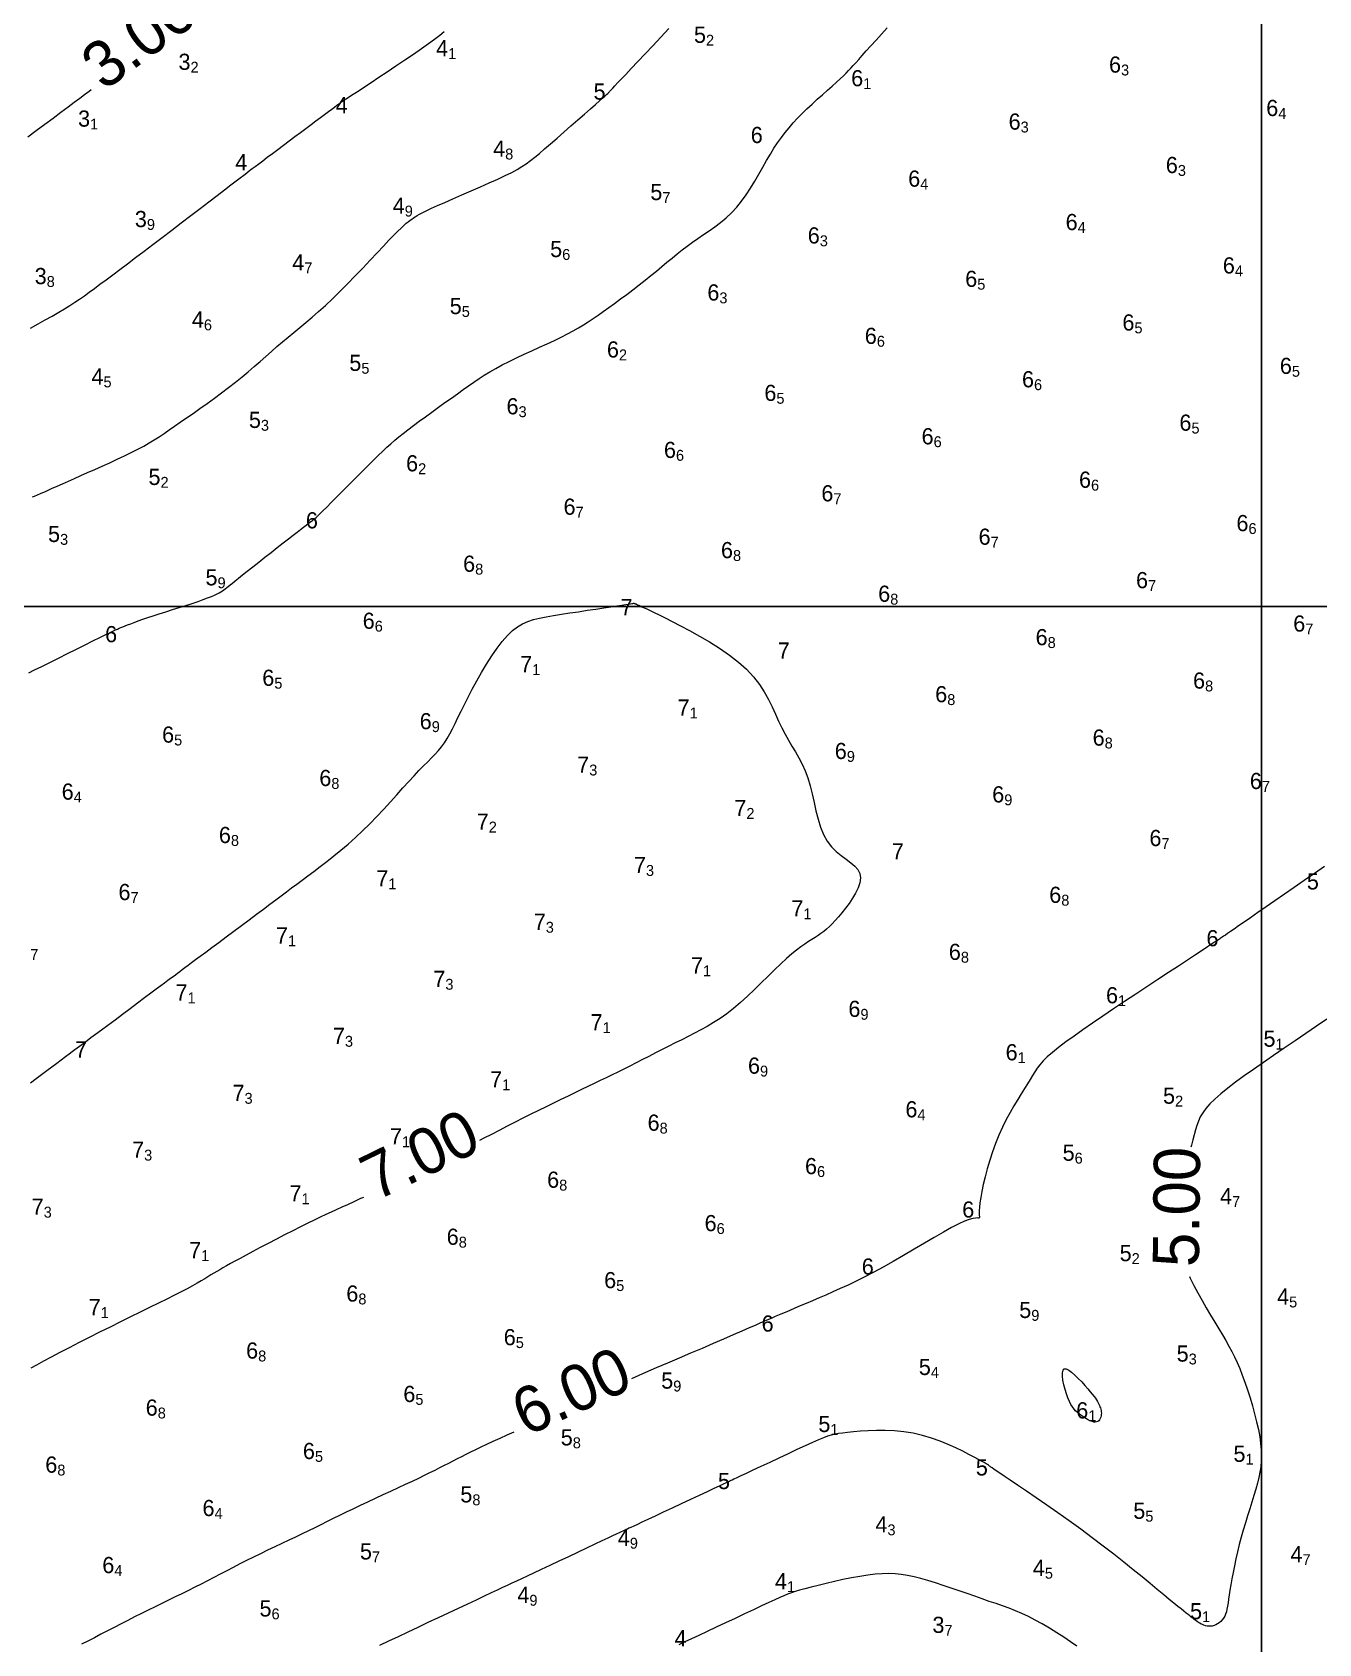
# Model space of a CAD drawing. Header units: millimetres. Extents: x 784883 to 785608, y 628235 to 628806.
# Drawn here: x 785346.8 to 785402.5, y 628455.1 to 628524.9 of the extents above; entities that cross this region are included whole.
import ezdxf
from ezdxf.enums import TextEntityAlignment as Align

# ---------------------------------------------------------------- set-up
doc = ezdxf.new("R2010")
doc.units = ezdxf.units.MM
for name, color, linetype in [('3_00', 92, 'Continuous'), ('4_00', 5, 'Continuous'), ('5_00', 252, 'Continuous'), ('6_00', 255, 'Continuous'), ('7_00', 255, 'Continuous'), ('Projection_Grid', 7, 'Continuous')]:
    doc.layers.add(name, color=color, linetype=linetype)
doc.layers.add('Soundings', color=7, linetype='Continuous', true_color=0x000000)

msp = doc.modelspace()

# ---------------------------------------------------------------- linework, layer by layer
at = {"layer": '3_00', "color": 92, "linetype": 'Continuous', "lineweight": 0, "true_color": 0x00c000, "flags": 128}
msp.add_lwpolyline([(785346.567, 628520.335), (785346.929, 628520.607), (785347.297, 628520.882), (785347.657, 628521.151), (785347.998, 628521.406), (785348.306, 628521.637), (785348.575, 628521.838), (785348.81, 628522.013), (785349.02, 628522.171), (785349.216, 628522.318), (785349.304, 628522.385)], dxfattribs=at)
at = {"layer": '4_00', "color": 5, "linetype": 'Continuous', "lineweight": 0, "true_color": 0x1b0fee, "flags": 128}
for points in [[(785346.681, 628512.059), (785347.004, 628512.235), (785347.32, 628512.409), (785347.62, 628512.578), (785347.899, 628512.739), (785348.152, 628512.89), (785348.383, 628513.034), (785348.599, 628513.174), (785348.807, 628513.314), (785349.013, 628513.457), (785349.225, 628513.609), (785349.448, 628513.772), (785349.689, 628513.951), (785349.954, 628514.148), (785350.242, 628514.363), (785350.553, 628514.595), (785350.883, 628514.844), (785351.234, 628515.107), (785351.601, 628515.385), (785351.985, 628515.676), (785352.384, 628515.979), (785352.795, 628516.292), (785353.212, 628516.609), (785353.625, 628516.925), (785354.027, 628517.233), (785354.409, 628517.526), (785354.764, 628517.798), (785355.083, 628518.043), (785355.358, 628518.254), (785355.584, 628518.427), (785355.768, 628518.568), (785355.92, 628518.685), (785356.05, 628518.784), (785356.169, 628518.875), (785356.288, 628518.965), (785356.416, 628519.061), (785356.563, 628519.172), (785356.738, 628519.303), (785356.938, 628519.453), (785357.157, 628519.617), (785357.392, 628519.793), (785357.636, 628519.976), (785357.885, 628520.162), (785358.134, 628520.349), (785358.378, 628520.531), (785358.613, 628520.707), (785358.836, 628520.873), (785359.045, 628521.03), (785359.241, 628521.176), (785359.42, 628521.31), (785359.582, 628521.431), (785359.726, 628521.537), (785359.849, 628521.628), (785359.951, 628521.704), (785360.034, 628521.764), (785360.102, 628521.813), (785360.156, 628521.851), (785360.199, 628521.882), (785360.235, 628521.906), (785360.265, 628521.927), (785360.293, 628521.945), (785360.323, 628521.965), (785360.36, 628521.989), (785360.412, 628522.023), (785360.486, 628522.072), (785360.589, 628522.14), (785360.728, 628522.232), (785360.911, 628522.353), (785361.145, 628522.507), (785361.434, 628522.697), (785361.766, 628522.917), (785362.129, 628523.158), (785362.509, 628523.412), (785362.891, 628523.669), (785363.263, 628523.923), (785363.611, 628524.163), (785363.921, 628524.382), (785364.182, 628524.573), (785364.404, 628524.743), (785364.595, 628524.9)], [(785392.005, 628454.966), (785391.731, 628455.153), (785391.437, 628455.349), (785391.131, 628455.547), (785390.818, 628455.742), (785390.506, 628455.927), (785390.201, 628456.097), (785389.907, 628456.247), (785389.623, 628456.38), (785389.344, 628456.498), (785389.068, 628456.607), (785388.79, 628456.709), (785388.506, 628456.808), (785388.213, 628456.908), (785387.907, 628457.013), (785387.585, 628457.125), (785387.251, 628457.243), (785386.91, 628457.364), (785386.565, 628457.484), (785386.221, 628457.601), (785385.884, 628457.711), (785385.557, 628457.811), (785385.245, 628457.9), (785384.951, 628457.973), (785384.67, 628458.03), (785384.398, 628458.072), (785384.128, 628458.098), (785383.854, 628458.108), (785383.57, 628458.102), (785383.271, 628458.081), (785382.951, 628458.043), (785382.606, 628457.989), (785382.243, 628457.923), (785381.872, 628457.847), (785381.502, 628457.766), (785381.142, 628457.682), (785380.803, 628457.598), (785380.494, 628457.519), (785380.223, 628457.447), (785379.997, 628457.385), (785379.807, 628457.329), (785379.638, 628457.275), (785379.478, 628457.217), (785379.314, 628457.151), (785379.132, 628457.072), (785378.918, 628456.975), (785378.66, 628456.855), (785378.349, 628456.71), (785377.993, 628456.544), (785377.605, 628456.362), (785377.197, 628456.171), (785376.783, 628455.977), (785376.374, 628455.785), (785375.984, 628455.602), (785375.625, 628455.434), (785375.307, 628455.285), (785375.024, 628455.152), (785374.766, 628455.031)]]:
    msp.add_lwpolyline(points, dxfattribs=at)
at = {"layer": '5_00', "color": 252, "linetype": 'Continuous', "lineweight": 0, "true_color": 0x8e919d, "flags": 128}
for points in [[(785346.764, 628504.741), (785346.854, 628504.779), (785347.108, 628504.888), (785347.352, 628504.995), (785347.59, 628505.101), (785347.828, 628505.207), (785348.069, 628505.316), (785348.318, 628505.428), (785348.579, 628505.545), (785348.856, 628505.668), (785349.153, 628505.8), (785349.464, 628505.937), (785349.785, 628506.08), (785350.11, 628506.226), (785350.432, 628506.373), (785350.745, 628506.52), (785351.045, 628506.665), (785351.325, 628506.807), (785351.581, 628506.944), (785351.817, 628507.079), (785352.04, 628507.214), (785352.255, 628507.351), (785352.469, 628507.493), (785352.688, 628507.643), (785352.918, 628507.802), (785353.165, 628507.975), (785353.433, 628508.162), (785353.72, 628508.361), (785354.021, 628508.572), (785354.33, 628508.791), (785354.643, 628509.016), (785354.956, 628509.246), (785355.263, 628509.477), (785355.56, 628509.708), (785355.843, 628509.938), (785356.114, 628510.164), (785356.374, 628510.388), (785356.625, 628510.609), (785356.871, 628510.827), (785357.113, 628511.042), (785357.354, 628511.253), (785357.595, 628511.461), (785357.84, 628511.665), (785358.089, 628511.87), (785358.344, 628512.079), (785358.607, 628512.296), (785358.878, 628512.525), (785359.161, 628512.77), (785359.455, 628513.035), (785359.763, 628513.324), (785360.085, 628513.638), (785360.415, 628513.971), (785360.747, 628514.314), (785361.075, 628514.658), (785361.391, 628514.993), (785361.689, 628515.311), (785361.963, 628515.603), (785362.206, 628515.859), (785362.413, 628516.074), (785362.588, 628516.249), (785362.734, 628516.39), (785362.855, 628516.504), (785362.958, 628516.593), (785363.045, 628516.665), (785363.122, 628516.725), (785363.193, 628516.777), (785363.263, 628516.826), (785363.338, 628516.876), (785363.427, 628516.93), (785363.535, 628516.991), (785363.671, 628517.062), (785363.841, 628517.145), (785364.052, 628517.244), (785364.313, 628517.362), (785364.625, 628517.5), (785364.98, 628517.654), (785365.364, 628517.821), (785365.763, 628517.994), (785366.165, 628518.17), (785366.554, 628518.343), (785366.919, 628518.509), (785367.245, 628518.662), (785367.524, 628518.801), (785367.761, 628518.929), (785367.968, 628519.052), (785368.157, 628519.176), (785368.338, 628519.309), (785368.523, 628519.455), (785368.722, 628519.622), (785368.947, 628519.815), (785369.204, 628520.039), (785369.488, 628520.285), (785369.788, 628520.547), (785370.092, 628520.813), (785370.392, 628521.074), (785370.675, 628521.323), (785370.932, 628521.548), (785371.153, 628521.742), (785371.328, 628521.897), (785371.463, 628522.016), (785371.563, 628522.105), (785371.634, 628522.17), (785371.682, 628522.215), (785371.715, 628522.246), (785371.737, 628522.269), (785371.755, 628522.288), (785371.776, 628522.311), (785371.804, 628522.342), (785371.847, 628522.388), (785371.908, 628522.454), (785371.995, 628522.547), (785372.113, 628522.672), (785372.267, 628522.836), (785372.464, 628523.045), (785372.706, 628523.301), (785372.987, 628523.6), (785373.299, 628523.93), (785373.633, 628524.285), (785373.979, 628524.654), (785374.33, 628525.028)], [(785402.83, 628482.122), (785402.387, 628481.817), (785401.927, 628481.501), (785401.458, 628481.181), (785400.989, 628480.861), (785400.53, 628480.548), (785400.084, 628480.243), (785399.657, 628479.948), (785399.254, 628479.664), (785398.88, 628479.393), (785398.539, 628479.135), (785398.237, 628478.892), (785397.978, 628478.665), (785397.765, 628478.455), (785397.594, 628478.258), (785397.459, 628478.07), (785397.352, 628477.887), (785397.268, 628477.704), (785397.2, 628477.518), (785397.141, 628477.324), (785397.085, 628477.118), (785397.027, 628476.896), (785396.967, 628476.661), (785396.947, 628476.583)], [(785396.886, 628470.983), (785396.921, 628470.904), (785397.075, 628470.591), (785397.246, 628470.269), (785397.427, 628469.944), (785397.613, 628469.621), (785397.8, 628469.306), (785397.982, 628469.003), (785398.154, 628468.717), (785398.312, 628468.453), (785398.457, 628468.205), (785398.591, 628467.967), (785398.716, 628467.733), (785398.834, 628467.496), (785398.948, 628467.251), (785399.059, 628466.99), (785399.171, 628466.708), (785399.284, 628466.401), (785399.396, 628466.072), (785399.506, 628465.728), (785399.61, 628465.377), (785399.707, 628465.025), (785399.793, 628464.679), (785399.867, 628464.346), (785399.926, 628464.031), (785399.968, 628463.741), (785399.992, 628463.472), (785400.001, 628463.218), (785399.995, 628462.976), (785399.974, 628462.74), (785399.939, 628462.505), (785399.891, 628462.267), (785399.831, 628462.02), (785399.76, 628461.76), (785399.679, 628461.488), (785399.591, 628461.205), (785399.498, 628460.913), (785399.403, 628460.613), (785399.307, 628460.307), (785399.214, 628459.997), (785399.124, 628459.683), (785399.04, 628459.368), (785398.963, 628459.054), (785398.892, 628458.745), (785398.828, 628458.445), (785398.77, 628458.157), (785398.719, 628457.884), (785398.675, 628457.629), (785398.637, 628457.397), (785398.606, 628457.19), (785398.579, 628457.005), (785398.556, 628456.842), (785398.533, 628456.698), (785398.508, 628456.57), (785398.481, 628456.457), (785398.448, 628456.355), (785398.409, 628456.263), (785398.36, 628456.18), (785398.304, 628456.104), (785398.241, 628456.036), (785398.172, 628455.978), (785398.1, 628455.928), (785398.025, 628455.888), (785397.948, 628455.858), (785397.871, 628455.838), (785397.796, 628455.828), (785397.721, 628455.828), (785397.649, 628455.836), (785397.579, 628455.851), (785397.511, 628455.872), (785397.447, 628455.898), (785397.386, 628455.926), (785397.329, 628455.957), (785397.276, 628455.989), (785397.226, 628456.022), (785397.177, 628456.057), (785397.127, 628456.094), (785397.076, 628456.135), (785397.023, 628456.178), (785396.964, 628456.226), (785396.899, 628456.278), (785396.827, 628456.336), (785396.742, 628456.402), (785396.642, 628456.481), (785396.523, 628456.576), (785396.38, 628456.691), (785396.209, 628456.829), (785396.006, 628456.994), (785395.767, 628457.19), (785395.49, 628457.42), (785395.176, 628457.68), (785394.828, 628457.967), (785394.448, 628458.276), (785394.04, 628458.605), (785393.606, 628458.948), (785393.149, 628459.302), (785392.671, 628459.664), (785392.178, 628460.028), (785391.677, 628460.389), (785391.181, 628460.741), (785390.698, 628461.079), (785390.24, 628461.395), (785389.817, 628461.684), (785389.44, 628461.94), (785389.119, 628462.157), (785388.862, 628462.33), (785388.663, 628462.465), (785388.514, 628462.565), (785388.406, 628462.637), (785388.332, 628462.688), (785388.283, 628462.721), (785388.25, 628462.744), (785388.226, 628462.762), (785388.201, 628462.781), (785388.171, 628462.802), (785388.129, 628462.83), (785388.07, 628462.867), (785387.989, 628462.915), (785387.88, 628462.977), (785387.738, 628463.057), (785387.556, 628463.156), (785387.331, 628463.275), (785387.067, 628463.411), (785386.767, 628463.556), (785386.438, 628463.704), (785386.083, 628463.847), (785385.708, 628463.98), (785385.318, 628464.097), (785384.917, 628464.19), (785384.511, 628464.254), (785384.107, 628464.293), (785383.709, 628464.31), (785383.326, 628464.31), (785382.965, 628464.297), (785382.63, 628464.275), (785382.33, 628464.248), (785382.071, 628464.221), (785381.856, 628464.197), (785381.676, 628464.173), (785381.516, 628464.144), (785381.363, 628464.107), (785381.204, 628464.056), (785381.025, 628463.989), (785380.813, 628463.9), (785380.554, 628463.785), (785380.241, 628463.643), (785379.882, 628463.479), (785379.495, 628463.299), (785379.096, 628463.113), (785378.699, 628462.928), (785378.32, 628462.75), (785377.976, 628462.589), (785377.683, 628462.451), (785377.451, 628462.341), (785377.276, 628462.259), (785377.152, 628462.201), (785377.068, 628462.161), (785377.017, 628462.137), (785376.991, 628462.125), (785376.981, 628462.121), (785376.98, 628462.12), (785376.978, 628462.119), (785376.969, 628462.115), (785376.943, 628462.103), (785376.892, 628462.079), (785376.809, 628462.04), (785376.684, 628461.981), (785376.51, 628461.9), (785376.279, 628461.792), (785375.986, 628461.654), (785375.643, 628461.494), (785375.266, 628461.317), (785374.871, 628461.132), (785374.473, 628460.946), (785374.088, 628460.766), (785373.733, 628460.599), (785373.422, 628460.454), (785373.167, 628460.335), (785372.966, 628460.241), (785372.81, 628460.168), (785372.691, 628460.112), (785372.603, 628460.071), (785372.536, 628460.039), (785372.484, 628460.015), (785372.439, 628459.994), (785372.393, 628459.972), (785372.338, 628459.947), (785372.269, 628459.914), (785372.177, 628459.871), (785372.054, 628459.814), (785371.895, 628459.739), (785371.691, 628459.643), (785371.435, 628459.523), (785371.124, 628459.377), (785370.768, 628459.21), (785370.381, 628459.028), (785369.977, 628458.839), (785369.57, 628458.648), (785369.174, 628458.462), (785368.803, 628458.288), (785368.471, 628458.132), (785368.188, 628457.999), (785367.945, 628457.885), (785367.73, 628457.784), (785367.531, 628457.691), (785367.334, 628457.598), (785367.128, 628457.502), (785366.9, 628457.395), (785366.638, 628457.272), (785366.332, 628457.128), (785365.985, 628456.965), (785365.606, 628456.787), (785365.2, 628456.597), (785364.775, 628456.398), (785364.338, 628456.192), (785363.896, 628455.985), (785363.454, 628455.778), (785363.021, 628455.574), (785362.599, 628455.376), (785362.191, 628455.185), (785361.8, 628455.001)]]:
    msp.add_lwpolyline(points, dxfattribs=at)
at = {"layer": '6_00', "color": 18, "linetype": 'Continuous', "lineweight": 0, "true_color": 0x000000, "flags": 128}
for points in [[(785346.604, 628497.13), (785346.858, 628497.253), (785347.166, 628497.404), (785347.516, 628497.576), (785347.894, 628497.763), (785348.284, 628497.957), (785348.672, 628498.15), (785349.044, 628498.334), (785349.384, 628498.503), (785349.678, 628498.649), (785349.915, 628498.766), (785350.1, 628498.857), (785350.243, 628498.927), (785350.355, 628498.98), (785350.444, 628499.021), (785350.521, 628499.055), (785350.596, 628499.086), (785350.677, 628499.118), (785350.773, 628499.157), (785350.887, 628499.201), (785351.02, 628499.252), (785351.172, 628499.31), (785351.344, 628499.373), (785351.539, 628499.442), (785351.756, 628499.516), (785351.996, 628499.596), (785352.259, 628499.682), (785352.539, 628499.771), (785352.829, 628499.863), (785353.121, 628499.955), (785353.408, 628500.046), (785353.681, 628500.134), (785353.935, 628500.218), (785354.16, 628500.295), (785354.353, 628500.366), (785354.514, 628500.43), (785354.648, 628500.488), (785354.759, 628500.541), (785354.852, 628500.59), (785354.929, 628500.637), (785354.997, 628500.681), (785355.058, 628500.724), (785355.116, 628500.768), (785355.177, 628500.815), (785355.246, 628500.869), (785355.326, 628500.933), (785355.423, 628501.011), (785355.541, 628501.106), (785355.686, 628501.222), (785355.862, 628501.362), (785356.071, 628501.528), (785356.307, 628501.716), (785356.563, 628501.918), (785356.831, 628502.129), (785357.101, 628502.342), (785357.366, 628502.55), (785357.618, 628502.748), (785357.849, 628502.928), (785358.053, 628503.086), (785358.229, 628503.222), (785358.38, 628503.338), (785358.509, 628503.436), (785358.617, 628503.518), (785358.708, 628503.587), (785358.784, 628503.643), (785358.846, 628503.689), (785358.898, 628503.727), (785358.945, 628503.764), (785358.995, 628503.805), (785359.054, 628503.857), (785359.128, 628503.927), (785359.225, 628504.02), (785359.349, 628504.142), (785359.509, 628504.302), (785359.709, 628504.501), (785359.941, 628504.734), (785360.197, 628504.992), (785360.468, 628505.264), (785360.746, 628505.543), (785361.02, 628505.818), (785361.284, 628506.081), (785361.527, 628506.322), (785361.744, 628506.535), (785361.938, 628506.723), (785362.117, 628506.891), (785362.288, 628507.047), (785362.458, 628507.195), (785362.634, 628507.342), (785362.822, 628507.493), (785363.03, 628507.655), (785363.263, 628507.831), (785363.517, 628508.019), (785363.787, 628508.217), (785364.067, 628508.42), (785364.351, 628508.625), (785364.633, 628508.828), (785364.909, 628509.026), (785365.173, 628509.215), (785365.42, 628509.393), (785365.654, 628509.56), (785365.882, 628509.719), (785366.108, 628509.871), (785366.338, 628510.019), (785366.578, 628510.165), (785366.833, 628510.311), (785367.108, 628510.459), (785367.408, 628510.61), (785367.727, 628510.764), (785368.058, 628510.919), (785368.396, 628511.074), (785368.733, 628511.227), (785369.062, 628511.378), (785369.376, 628511.525), (785369.67, 628511.666), (785369.938, 628511.801), (785370.184, 628511.932), (785370.412, 628512.061), (785370.629, 628512.191), (785370.84, 628512.324), (785371.051, 628512.464), (785371.266, 628512.612), (785371.491, 628512.77), (785371.731, 628512.942), (785371.982, 628513.125), (785372.243, 628513.317), (785372.508, 628513.516), (785372.775, 628513.718), (785373.041, 628513.923), (785373.301, 628514.127), (785373.553, 628514.328), (785373.794, 628514.525), (785374.025, 628514.717), (785374.249, 628514.904), (785374.469, 628515.086), (785374.687, 628515.265), (785374.906, 628515.439), (785375.128, 628515.609), (785375.357, 628515.776), (785375.593, 628515.94), (785375.836, 628516.104), (785376.082, 628516.272), (785376.328, 628516.447), (785376.573, 628516.632), (785376.814, 628516.831), (785377.047, 628517.048), (785377.271, 628517.286), (785377.483, 628517.546), (785377.684, 628517.825), (785377.875, 628518.118), (785378.058, 628518.418), (785378.233, 628518.721), (785378.403, 628519.02), (785378.567, 628519.31), (785378.728, 628519.586), (785378.886, 628519.844), (785379.045, 628520.085), (785379.205, 628520.312), (785379.369, 628520.528), (785379.538, 628520.736), (785379.716, 628520.94), (785379.903, 628521.141), (785380.102, 628521.345), (785380.314, 628521.551), (785380.535, 628521.758), (785380.759, 628521.964), (785380.982, 628522.165), (785381.198, 628522.357), (785381.402, 628522.538), (785381.589, 628522.704), (785381.754, 628522.853), (785381.893, 628522.983), (785382.012, 628523.098), (785382.119, 628523.206), (785382.219, 628523.313), (785382.321, 628523.426), (785382.432, 628523.551), (785382.558, 628523.695), (785382.708, 628523.864), (785382.885, 628524.063), (785383.087, 628524.288), (785383.308, 628524.533), (785383.542, 628524.791), (785383.784, 628525.055)], [(785402.734, 628488.731), (785402.293, 628488.429), (785401.853, 628488.125), (785401.418, 628487.825), (785400.994, 628487.533), (785400.588, 628487.251), (785400.205, 628486.986), (785399.851, 628486.74), (785399.531, 628486.518), (785399.251, 628486.324), (785399.015, 628486.161), (785398.821, 628486.027), (785398.663, 628485.919), (785398.537, 628485.833), (785398.438, 628485.765), (785398.362, 628485.714), (785398.303, 628485.674), (785398.258, 628485.644), (785398.22, 628485.619), (785398.182, 628485.593), (785398.135, 628485.562), (785398.069, 628485.518), (785397.975, 628485.456), (785397.844, 628485.371), (785397.668, 628485.255), (785397.436, 628485.102), (785397.144, 628484.91), (785396.797, 628484.682), (785396.404, 628484.423), (785395.975, 628484.14), (785395.518, 628483.839), (785395.042, 628483.525), (785394.557, 628483.204), (785394.072, 628482.882), (785393.596, 628482.564), (785393.133, 628482.254), (785392.689, 628481.954), (785392.271, 628481.665), (785391.882, 628481.392), (785391.528, 628481.135), (785391.214, 628480.897), (785390.946, 628480.681), (785390.726, 628480.488), (785390.549, 628480.313), (785390.404, 628480.151), (785390.284, 628479.996), (785390.18, 628479.841), (785390.082, 628479.682), (785389.982, 628479.512), (785389.872, 628479.326), (785389.744, 628479.118), (785389.6, 628478.889), (785389.445, 628478.639), (785389.282, 628478.369), (785389.115, 628478.08), (785388.947, 628477.772), (785388.784, 628477.447), (785388.628, 628477.104), (785388.483, 628476.745), (785388.35, 628476.378), (785388.23, 628476.009), (785388.123, 628475.645), (785388.03, 628475.295), (785387.951, 628474.965), (785387.887, 628474.663), (785387.84, 628474.396), (785387.808, 628474.17), (785387.789, 628473.984), (785387.78, 628473.834), (785387.778, 628473.717), (785387.78, 628473.629), (785387.783, 628473.567), (785387.783, 628473.528), (785387.778, 628473.509), (785387.765, 628473.505), (785387.736, 628473.509), (785387.686, 628473.513), (785387.608, 628473.51), (785387.496, 628473.491), (785387.344, 628473.448), (785387.144, 628473.373), (785386.892, 628473.258), (785386.582, 628473.098), (785386.223, 628472.899), (785385.825, 628472.67), (785385.399, 628472.42), (785384.955, 628472.158), (785384.503, 628471.892), (785384.055, 628471.632), (785383.619, 628471.387), (785383.206, 628471.162), (785382.815, 628470.959), (785382.444, 628470.774), (785382.093, 628470.606), (785381.758, 628470.451), (785381.438, 628470.309), (785381.132, 628470.176), (785380.838, 628470.05), (785380.554, 628469.929), (785380.283, 628469.814), (785380.026, 628469.705), (785379.786, 628469.603), (785379.565, 628469.509), (785379.364, 628469.424), (785379.186, 628469.348), (785379.034, 628469.283), (785378.907, 628469.228), (785378.795, 628469.179), (785378.688, 628469.132), (785378.574, 628469.081), (785378.441, 628469.022), (785378.278, 628468.95), (785378.073, 628468.86), (785377.815, 628468.748), (785377.496, 628468.61), (785377.122, 628468.448), (785376.703, 628468.268), (785376.248, 628468.072), (785375.768, 628467.866), (785375.273, 628467.653), (785374.771, 628467.438), (785374.274, 628467.224), (785373.789, 628467.017), (785373.32, 628466.816), (785372.872, 628466.623), (785372.708, 628466.552)], [(785391.553, 628465.895), (785391.494, 628466.089), (785391.443, 628466.288), (785391.405, 628466.481), (785391.383, 628466.657), (785391.383, 628466.805), (785391.406, 628466.914), (785391.459, 628466.972), (785391.542, 628466.973), (785391.651, 628466.923), (785391.78, 628466.831), (785391.921, 628466.709), (785392.068, 628466.566), (785392.215, 628466.412), (785392.355, 628466.258), (785392.481, 628466.114), (785392.588, 628465.987), (785392.676, 628465.878), (785392.749, 628465.784), (785392.808, 628465.702), (785392.856, 628465.631), (785392.896, 628465.567), (785392.928, 628465.508), (785392.957, 628465.451), (785392.983, 628465.395), (785393.006, 628465.339), (785393.027, 628465.283), (785393.044, 628465.227), (785393.056, 628465.17), (785393.065, 628465.113), (785393.068, 628465.055), (785393.065, 628464.996), (785393.056, 628464.937), (785393.04, 628464.879), (785393.018, 628464.824), (785392.989, 628464.774), (785392.953, 628464.732), (785392.91, 628464.699), (785392.86, 628464.676), (785392.802, 628464.668), (785392.737, 628464.673), (785392.666, 628464.692), (785392.589, 628464.722), (785392.509, 628464.762), (785392.427, 628464.809), (785392.344, 628464.862), (785392.261, 628464.917), (785392.18, 628464.975), (785392.102, 628465.033), (785392.027, 628465.094), (785391.954, 628465.161), (785391.884, 628465.238), (785391.815, 628465.329), (785391.748, 628465.437), (785391.682, 628465.566), (785391.617, 628465.718), (785391.553, 628465.895)], [(785367.609, 628464.237), (785367.319, 628464.107), (785367.003, 628463.963), (785366.706, 628463.827), (785366.434, 628463.7), (785366.185, 628463.582), (785365.956, 628463.471), (785365.742, 628463.367), (785365.541, 628463.266), (785365.349, 628463.169), (785365.162, 628463.074), (785364.976, 628462.979), (785364.789, 628462.883), (785364.597, 628462.785), (785364.398, 628462.684), (785364.19, 628462.579), (785363.969, 628462.469), (785363.734, 628462.354), (785363.481, 628462.232), (785363.208, 628462.102), (785362.915, 628461.964), (785362.603, 628461.819), (785362.28, 628461.669), (785361.948, 628461.515), (785361.614, 628461.361), (785361.282, 628461.207), (785360.958, 628461.055), (785360.645, 628460.907), (785360.349, 628460.764), (785360.066, 628460.626), (785359.792, 628460.492), (785359.526, 628460.359), (785359.262, 628460.228), (785358.997, 628460.097), (785358.728, 628459.965), (785358.451, 628459.831), (785358.163, 628459.693), (785357.867, 628459.552), (785357.563, 628459.409), (785357.256, 628459.263), (785356.947, 628459.117), (785356.638, 628458.969), (785356.333, 628458.821), (785356.034, 628458.673), (785355.742, 628458.526), (785355.457, 628458.379), (785355.177, 628458.233), (785354.901, 628458.088), (785354.627, 628457.943), (785354.353, 628457.8), (785354.078, 628457.657), (785353.801, 628457.516), (785353.52, 628457.375), (785353.236, 628457.235), (785352.948, 628457.096), (785352.658, 628456.955), (785352.366, 628456.815), (785352.073, 628456.672), (785351.778, 628456.529), (785351.483, 628456.383), (785351.188, 628456.234), (785350.893, 628456.084), (785350.6, 628455.932), (785350.308, 628455.781), (785350.018, 628455.63), (785349.731, 628455.48), (785349.447, 628455.333), (785349.166, 628455.189), (785348.889, 628455.049)]]:
    msp.add_lwpolyline(points, dxfattribs=at)
at = {"layer": '7_00', "color": 18, "linetype": 'Continuous', "lineweight": 0, "true_color": 0x000000, "flags": 128}
for points in [[(785346.678, 628479.371), (785346.919, 628479.551), (785347.155, 628479.727), (785347.385, 628479.898), (785347.606, 628480.063), (785347.816, 628480.22), (785348.012, 628480.365), (785348.191, 628480.499), (785348.351, 628480.618), (785348.49, 628480.72), (785348.605, 628480.806), (785348.705, 628480.881), (785348.8, 628480.951), (785348.897, 628481.023), (785349.006, 628481.104), (785349.137, 628481.202), (785349.299, 628481.322), (785349.5, 628481.473), (785349.748, 628481.657), (785350.032, 628481.869), (785350.344, 628482.101), (785350.67, 628482.345), (785351, 628482.59), (785351.321, 628482.83), (785351.624, 628483.056), (785351.896, 628483.258), (785352.128, 628483.432), (785352.324, 628483.578), (785352.489, 628483.701), (785352.629, 628483.806), (785352.749, 628483.895), (785352.856, 628483.975), (785352.954, 628484.048), (785353.049, 628484.12), (785353.148, 628484.193), (785353.253, 628484.272), (785353.37, 628484.359), (785353.502, 628484.457), (785353.654, 628484.571), (785353.829, 628484.701), (785354.033, 628484.853), (785354.268, 628485.028), (785354.537, 628485.229), (785354.835, 628485.451), (785355.152, 628485.688), (785355.483, 628485.934), (785355.817, 628486.184), (785356.149, 628486.431), (785356.469, 628486.67), (785356.769, 628486.894), (785357.046, 628487.1), (785357.3, 628487.29), (785357.539, 628487.468), (785357.768, 628487.639), (785357.992, 628487.806), (785358.217, 628487.974), (785358.449, 628488.147), (785358.694, 628488.329), (785358.955, 628488.524), (785359.232, 628488.733), (785359.521, 628488.955), (785359.82, 628489.192), (785360.127, 628489.442), (785360.439, 628489.706), (785360.753, 628489.985), (785361.066, 628490.278), (785361.376, 628490.584), (785361.681, 628490.899), (785361.979, 628491.218), (785362.268, 628491.535), (785362.546, 628491.844), (785362.811, 628492.139), (785363.061, 628492.416), (785363.293, 628492.669), (785363.508, 628492.894), (785363.705, 628493.094), (785363.886, 628493.276), (785364.053, 628493.444), (785364.206, 628493.605), (785364.349, 628493.763), (785364.482, 628493.924), (785364.607, 628494.095), (785364.725, 628494.278), (785364.84, 628494.478), (785364.954, 628494.694), (785365.072, 628494.928), (785365.196, 628495.182), (785365.329, 628495.457), (785365.475, 628495.754), (785365.636, 628496.075), (785365.816, 628496.419), (785366.011, 628496.778), (785366.219, 628497.143), (785366.437, 628497.506), (785366.661, 628497.856), (785366.888, 628498.185), (785367.116, 628498.482), (785367.34, 628498.74), (785367.559, 628498.951), (785367.777, 628499.119), (785367.998, 628499.251), (785368.228, 628499.354), (785368.472, 628499.434), (785368.734, 628499.498), (785369.02, 628499.552), (785369.333, 628499.604), (785369.678, 628499.659), (785370.044, 628499.716), (785370.422, 628499.773), (785370.799, 628499.831), (785371.165, 628499.886), (785371.509, 628499.938), (785371.82, 628499.985), (785372.085, 628500.026), (785372.298, 628500.059), (785372.462, 628500.085), (785372.584, 628500.105), (785372.672, 628500.119), (785372.731, 628500.129), (785372.77, 628500.134), (785372.795, 628500.136), (785372.814, 628500.135), (785372.831, 628500.132), (785372.851, 628500.127), (785372.874, 628500.119), (785372.901, 628500.108), (785372.935, 628500.094), (785372.977, 628500.075), (785373.028, 628500.052), (785373.089, 628500.023), (785373.164, 628499.989), (785373.257, 628499.946), (785373.372, 628499.892), (785373.515, 628499.823), (785373.691, 628499.737), (785373.906, 628499.631), (785374.165, 628499.501), (785374.472, 628499.345), (785374.83, 628499.161), (785375.229, 628498.951), (785375.654, 628498.716), (785376.092, 628498.46), (785376.529, 628498.186), (785376.952, 628497.895), (785377.346, 628497.591), (785377.698, 628497.276), (785377.999, 628496.953), (785378.251, 628496.625), (785378.464, 628496.296), (785378.645, 628495.968), (785378.803, 628495.645), (785378.946, 628495.33), (785379.082, 628495.027), (785379.219, 628494.739), (785379.363, 628494.467), (785379.513, 628494.207), (785379.665, 628493.954), (785379.817, 628493.701), (785379.964, 628493.442), (785380.104, 628493.172), (785380.233, 628492.884), (785380.348, 628492.574), (785380.448, 628492.236), (785380.536, 628491.879), (785380.619, 628491.511), (785380.704, 628491.141), (785380.797, 628490.779), (785380.905, 628490.434), (785381.033, 628490.115), (785381.188, 628489.832), (785381.373, 628489.59), (785381.58, 628489.385), (785381.797, 628489.207), (785382.011, 628489.048), (785382.21, 628488.899), (785382.383, 628488.753), (785382.518, 628488.599), (785382.602, 628488.431), (785382.627, 628488.241), (785382.599, 628488.033), (785382.527, 628487.813), (785382.42, 628487.586), (785382.287, 628487.359), (785382.138, 628487.136), (785381.981, 628486.924), (785381.826, 628486.728), (785381.679, 628486.553), (785381.542, 628486.397), (785381.411, 628486.259), (785381.286, 628486.136), (785381.163, 628486.025), (785381.042, 628485.924), (785380.919, 628485.832), (785380.793, 628485.745), (785380.663, 628485.66), (785380.525, 628485.574), (785380.378, 628485.481), (785380.219, 628485.377), (785380.047, 628485.256), (785379.858, 628485.115), (785379.652, 628484.948), (785379.425, 628484.751), (785379.177, 628484.52), (785378.91, 628484.262), (785378.629, 628483.984), (785378.336, 628483.695), (785378.036, 628483.403), (785377.732, 628483.115), (785377.429, 628482.841), (785377.13, 628482.587), (785376.838, 628482.359), (785376.552, 628482.157), (785376.271, 628481.975), (785375.994, 628481.81), (785375.719, 628481.657), (785375.444, 628481.513), (785375.169, 628481.374), (785374.89, 628481.235), (785374.609, 628481.093), (785374.325, 628480.949), (785374.039, 628480.804), (785373.754, 628480.658), (785373.471, 628480.513), (785373.191, 628480.37), (785372.915, 628480.23), (785372.646, 628480.094), (785372.383, 628479.962), (785372.124, 628479.834), (785371.869, 628479.709), (785371.614, 628479.584), (785371.357, 628479.46), (785371.095, 628479.334), (785370.827, 628479.205), (785370.55, 628479.072), (785370.262, 628478.933), (785369.964, 628478.79), (785369.656, 628478.641), (785369.339, 628478.488), (785369.016, 628478.33), (785368.686, 628478.168), (785368.35, 628478.002), (785368.01, 628477.831), (785367.667, 628477.658), (785367.323, 628477.483), (785366.982, 628477.308), (785366.646, 628477.134), (785366.317, 628476.965), (785366.129, 628476.868)], [(785361.099, 628474.406), (785360.98, 628474.35), (785360.681, 628474.211), (785360.41, 628474.087), (785360.161, 628473.974), (785359.925, 628473.867), (785359.696, 628473.764), (785359.465, 628473.658), (785359.225, 628473.547), (785358.968, 628473.424), (785358.686, 628473.286), (785358.373, 628473.131), (785358.037, 628472.96), (785357.686, 628472.78), (785357.329, 628472.595), (785356.974, 628472.41), (785356.631, 628472.229), (785356.309, 628472.059), (785356.016, 628471.902), (785355.758, 628471.764), (785355.535, 628471.643), (785355.34, 628471.536), (785355.168, 628471.44), (785355.015, 628471.353), (785354.877, 628471.273), (785354.748, 628471.196), (785354.622, 628471.12), (785354.497, 628471.043), (785354.366, 628470.962), (785354.226, 628470.876), (785354.071, 628470.783), (785353.896, 628470.683), (785353.698, 628470.572), (785353.472, 628470.449), (785353.212, 628470.313), (785352.915, 628470.162), (785352.585, 628469.998), (785352.225, 628469.821), (785351.84, 628469.632), (785351.433, 628469.434), (785351.008, 628469.226), (785350.571, 628469.012), (785350.124, 628468.79), (785349.673, 628468.565), (785349.224, 628468.337), (785348.783, 628468.112), (785348.357, 628467.892), (785347.953, 628467.682), (785347.577, 628467.485), (785347.237, 628467.304), (785346.939, 628467.144), (785346.688, 628467.006)]]:
    msp.add_lwpolyline(points, dxfattribs=at)
at = {"layer": 'Projection_Grid', "color": 18, "linetype": 'Continuous', "true_color": 0x000000}
for p, q in [((785400, 628261.435), (785400, 628780.598)), ((784909.293, 628500), (785582.145, 628500))]:
    msp.add_line(p, q, dxfattribs=at)

# ---------------------------------------------------------------- texts
at = {"layer": '3_00', "color": 92, "true_color": 0x00c000}
msp.add_text('3.00', height=2, rotation=36.416, dxfattribs=at).set_placement((785349.863, 628522.3))
at = {"layer": '5_00', "color": 252, "true_color": 0x8e919d}
msp.add_text('5.00', height=2, rotation=89.37, dxfattribs=at).set_placement((785397.29, 628471.379))
at = {"layer": '6_00', "color": 18, "true_color": 0x000000}
msp.add_text('6.00', height=2, rotation=24.42, dxfattribs=at).set_placement((785368.139, 628464.038))
at = {"layer": '7_00', "color": 18, "true_color": 0x000000}
msp.add_text('7.00', height=2, rotation=26.077, dxfattribs=at).set_placement((785361.634, 628474.223))
at = {"layer": 'Soundings', "color": 252, "true_color": 0x8e919d}
for p in [(785375.94, 628524.76, 5.22), (785361.01, 628510.55, 5.45), (785356.66, 628508.08, 5.27), (785352.31, 628505.61, 5.21), (785347.96, 628503.14, 5.29), (785400.61, 628481.28, 5.09), (785396.26, 628478.81, 5.15), (785394.38, 628471.99, 5.24), (785385.68, 628467.06, 5.4), (785396.85, 628467.64, 5.27), (785381.33, 628464.59, 5.07), (785399.31, 628463.3, 5.12), (785376.98, 628462.12, 5), (785397.43, 628456.48, 5.12)]:
    msp.add_text('5', height=0.7, dxfattribs=at).set_placement(p, align=Align.MIDDLE_RIGHT)
for s, p in [('2', (785375.94, 628524.76, 5.22)), ('5', (785361.01, 628510.55, 5.45)), ('3', (785356.66, 628508.08, 5.27)), ('2', (785352.31, 628505.61, 5.21)), ('3', (785347.96, 628503.14, 5.29)), ('1', (785400.61, 628481.28, 5.09)), ('2', (785396.26, 628478.81, 5.15)), ('2', (785394.38, 628471.99, 5.24)), ('3', (785396.85, 628467.64, 5.27)), ('4', (785385.68, 628467.06, 5.4)), ('1', (785381.33, 628464.59, 5.07)), ('1', (785399.31, 628463.3, 5.12)), ('1', (785397.43, 628456.48, 5.12))]:
    msp.add_text(s, height=0.472, dxfattribs=at).set_placement(p, align=Align.TOP_LEFT)
at = {"layer": 'Soundings', "color": 92, "true_color": 0x00c000}
for s, p in [('3', (785353.61, 628523.59, 3.24)), ('3', (785349.26, 628521.13, 3.14)), ('4', (785356.07, 628519.24, 3.95)), ('3', (785351.72, 628516.78, 3.85)), ('3', (785347.38, 628514.31, 3.76)), ('3', (785386.27, 628455.89, 3.67))]:
    msp.add_text(s, height=0.7, dxfattribs=at).set_placement(p, align=Align.MIDDLE_RIGHT)
at = {"layer": 'Soundings', "color": 5, "true_color": 0x1b0fee}
for p in [(785364.77, 628524.18, 4.09), (785360.42, 628521.71, 4.04), (785349.84, 628509.96, 4.48), (785401.2, 628470.11, 4.47), (785383.8, 628460.24, 4.33), (785390.62, 628458.36, 4.46), (785379.45, 628457.78, 4.09), (785375.1, 628455.31, 4.02)]:
    msp.add_text('4', height=0.7, dxfattribs=at).set_placement(p, align=Align.MIDDLE_RIGHT)
for s, p in [('1', (785364.77, 628524.18, 4.09)), ('5', (785349.84, 628509.96, 4.48)), ('5', (785401.2, 628470.11, 4.47)), ('3', (785383.8, 628460.24, 4.33)), ('5', (785390.62, 628458.36, 4.46)), ('1', (785379.45, 628457.78, 4.09))]:
    msp.add_text(s, height=0.472, dxfattribs=at).set_placement(p, align=Align.TOP_LEFT)
at = {"layer": 'Soundings', "color": 92, "true_color": 0x00c000}
for s, p in [('2', (785353.61, 628523.59, 3.24)), ('1', (785349.26, 628521.13, 3.14)), ('9', (785351.72, 628516.78, 3.85)), ('8', (785347.38, 628514.31, 3.76)), ('7', (785386.27, 628455.89, 3.67))]:
    msp.add_text(s, height=0.472, dxfattribs=at).set_placement(p, align=Align.TOP_LEFT)
at = {"layer": 'Soundings', "color": 18, "true_color": 0x000000}
for s, p in [('6', (785382.75, 628522.88, 6.09)), ('6', (785393.92, 628523.47, 6.32)), ('6', (785400.73, 628521.59, 6.37)), ('6', (785389.57, 628521, 6.34)), ('6', (785378.4, 628520.42, 5.95)), ('6', (785396.38, 628519.12, 6.33)), ('5', (785374.05, 628517.95, 5.71)), ('6', (785385.22, 628518.53, 6.41)), ('6', (785392.04, 628516.65, 6.41)), ('6', (785380.87, 628516.07, 6.3)), ('5', (785369.71, 628515.48, 5.58)), ('6', (785398.85, 628514.77, 6.4)), ('6', (785387.69, 628514.19, 6.48)), ('6', (785376.52, 628513.6, 6.3)), ('5', (785365.36, 628513.01, 5.54)), ('6', (785383.34, 628511.72, 6.59)), ('6', (785394.5, 628512.3, 6.47)), ('6', (785372.17, 628511.13, 6.22)), ('6', (785401.32, 628510.42, 6.47)), ('6', (785390.15, 628509.84, 6.55)), ('6', (785378.99, 628509.25, 6.51)), ('6', (785367.82, 628508.67, 6.31)), ('6', (785396.97, 628507.96, 6.54)), ('6', (785374.64, 628506.78, 6.64)), ('6', (785385.8, 628507.37, 6.63)), ('6', (785363.47, 628506.2, 6.23)), ('6', (785392.62, 628505.49, 6.62)), ('6', (785381.46, 628504.9, 6.73)), ('6', (785370.29, 628504.32, 6.7)), ('6', (785359.13, 628503.73, 6.02)), ('6', (785399.44, 628503.61, 6.61)), ('6', (785388.27, 628503.02, 6.69)), ('6', (785377.11, 628502.44, 6.79)), ('5', (785354.78, 628501.26, 5.93)), ('6', (785365.94, 628501.85, 6.81)), ('6', (785383.92, 628500.55, 6.77)), ('6', (785395.09, 628501.14, 6.68)), ('7', (785372.76, 628499.97, 7.01)), ('6', (785361.59, 628499.38, 6.61)), ('6', (785401.9, 628499.26, 6.68)), ('6', (785350.43, 628498.8, 6.03)), ('6', (785390.74, 628498.67, 6.76)), ('7', (785379.57, 628498.09, 6.95)), ('7', (785368.41, 628497.5, 7.13)), ('6', (785357.24, 628496.91, 6.5)), ('6', (785397.56, 628496.79, 6.75)), ('7', (785375.23, 628495.62, 7.12)), ('6', (785386.39, 628496.2, 6.84)), ('6', (785364.06, 628495.03, 6.94)), ('6', (785352.9, 628494.45, 6.47)), ('6', (785393.21, 628494.32, 6.83)), ('6', (785382.04, 628493.74, 6.91)), ('7', (785370.88, 628493.15, 7.3)), ('6', (785359.71, 628492.57, 6.82)), ('6', (785400.02, 628492.44, 6.69)), ('6', (785348.55, 628491.98, 6.42)), ('6', (785388.86, 628491.86, 6.9)), ('7', (785377.69, 628491.27, 7.17)), ('6', (785355.36, 628490.1, 6.78)), ('7', (785366.53, 628490.68, 7.18)), ('7', (785384.51, 628489.39, 6.98)), ('6', (785395.67, 628489.97, 6.74)), ('7', (785373.34, 628488.8, 7.32)), ('7', (785362.18, 628488.22, 7.14)), ('5', (785402.49, 628488.09, 5.94)), ('6', (785351.01, 628487.63, 6.74)), ('6', (785391.33, 628487.51, 6.78)), ('7', (785380.16, 628486.92, 7.05)), ('7', (785369, 628486.34, 7.31)), ('7', (785357.83, 628485.75, 7.1)), ('6', (785398.14, 628485.63, 6.01)), ('7', (785375.81, 628484.45, 7.14)), ('6', (785386.98, 628485.04, 6.83)), ('7', (785364.65, 628483.87, 7.29)), ('7', (785353.48, 628483.28, 7.06)), ('6', (785393.79, 628483.16, 6.07)), ('6', (785382.63, 628482.57, 6.87)), ('7', (785371.46, 628481.99, 7.13)), ('7', (785360.3, 628481.4, 7.29)), ('7', (785349.13, 628480.81, 7.02)), ('6', (785389.44, 628480.69, 6.14)), ('6', (785378.28, 628480.11, 6.86)), ('7', (785355.95, 628478.93, 7.32)), ('7', (785367.11, 628479.52, 7.11)), ('6', (785385.1, 628478.22, 6.4)), ('6', (785373.93, 628477.64, 6.84)), ('7', (785362.77, 628477.05, 7.1)), ('7', (785351.6, 628476.47, 7.33)), ('5', (785391.91, 628476.34, 5.6)), ('6', (785380.75, 628475.76, 6.56)), ('6', (785369.58, 628475.17, 6.82)), ('7', (785347.25, 628474, 7.29)), ('7', (785358.42, 628474.58, 7.08)), ('6', (785376.4, 628473.29, 6.55)), ('6', (785387.56, 628473.88, 6.01)), ('6', (785365.23, 628472.7, 6.8)), ('7', (785354.07, 628472.12, 7.07)), ('6', (785383.21, 628471.41, 6.04)), ('6', (785372.05, 628470.82, 6.53)), ('6', (785360.88, 628470.24, 6.76)), ('7', (785349.72, 628469.65, 7.05)), ('5', (785390.03, 628469.53, 5.93)), ('6', (785378.87, 628468.94, 5.97)), ('6', (785356.54, 628467.77, 6.76)), ('6', (785367.7, 628468.35, 6.51)), ('5', (785374.52, 628466.47, 5.9)), ('6', (785363.35, 628465.89, 6.48)), ('6', (785352.19, 628465.3, 6.78)), ('6', (785392.5, 628465.18, 6.09)), ('5', (785370.17, 628464.01, 5.83)), ('6', (785347.84, 628462.83, 6.8)), ('6', (785359, 628463.42, 6.45)), ('5', (785365.82, 628461.54, 5.76)), ('6', (785354.65, 628460.95, 6.42)), ('5', (785394.97, 628460.83, 5.51)), ('5', (785361.47, 628459.07, 5.69)), ('6', (785350.31, 628458.48, 6.41)), ('5', (785357.12, 628456.6, 5.62))]:
    msp.add_text(s, height=0.7, dxfattribs=at).set_placement(p, align=Align.MIDDLE_RIGHT)
for s, p in [('3', (785393.92, 628523.47, 6.32)), ('1', (785382.75, 628522.88, 6.09)), ('4', (785400.73, 628521.59, 6.37)), ('3', (785389.57, 628521, 6.34)), ('3', (785396.38, 628519.12, 6.33)), ('4', (785385.22, 628518.53, 6.41)), ('7', (785374.05, 628517.95, 5.71)), ('4', (785392.04, 628516.65, 6.41)), ('3', (785380.87, 628516.07, 6.3)), ('6', (785369.71, 628515.48, 5.58)), ('5', (785387.69, 628514.19, 6.48)), ('4', (785398.85, 628514.77, 6.4)), ('3', (785376.52, 628513.6, 6.3)), ('5', (785365.36, 628513.01, 5.54)), ('5', (785394.5, 628512.3, 6.47)), ('6', (785383.34, 628511.72, 6.59)), ('2', (785372.17, 628511.13, 6.22)), ('5', (785401.32, 628510.42, 6.47)), ('5', (785378.99, 628509.25, 6.51)), ('6', (785390.15, 628509.84, 6.55)), ('3', (785367.82, 628508.67, 6.31)), ('5', (785396.97, 628507.96, 6.54)), ('6', (785385.8, 628507.37, 6.63)), ('6', (785374.64, 628506.78, 6.64)), ('2', (785363.47, 628506.2, 6.23)), ('6', (785392.62, 628505.49, 6.62)), ('7', (785381.46, 628504.9, 6.73)), ('7', (785370.29, 628504.32, 6.7)), ('7', (785388.27, 628503.02, 6.69)), ('6', (785399.44, 628503.61, 6.61)), ('8', (785377.11, 628502.44, 6.79)), ('8', (785365.94, 628501.85, 6.81)), ('9', (785354.78, 628501.26, 5.93)), ('7', (785395.09, 628501.14, 6.68)), ('8', (785383.92, 628500.55, 6.77)), ('6', (785361.59, 628499.38, 6.61)), ('7', (785401.9, 628499.26, 6.68)), ('8', (785390.74, 628498.67, 6.76)), ('1', (785368.41, 628497.5, 7.13)), ('5', (785357.24, 628496.91, 6.5)), ('8', (785397.56, 628496.79, 6.75)), ('8', (785386.39, 628496.2, 6.84)), ('1', (785375.23, 628495.62, 7.12)), ('9', (785364.06, 628495.03, 6.94)), ('5', (785352.9, 628494.45, 6.47)), ('8', (785393.21, 628494.32, 6.83)), ('9', (785382.04, 628493.74, 6.91)), ('8', (785359.71, 628492.57, 6.82)), ('3', (785370.88, 628493.15, 7.3)), ('4', (785348.55, 628491.98, 6.42)), ('9', (785388.86, 628491.86, 6.9)), ('7', (785400.02, 628492.44, 6.69)), ('2', (785377.69, 628491.27, 7.17)), ('2', (785366.53, 628490.68, 7.18)), ('8', (785355.36, 628490.1, 6.78)), ('7', (785395.67, 628489.97, 6.74)), ('3', (785373.34, 628488.8, 7.32)), ('7', (785351.01, 628487.63, 6.74)), ('1', (785362.18, 628488.22, 7.14)), ('1', (785380.16, 628486.92, 7.05)), ('8', (785391.33, 628487.51, 6.78)), ('3', (785369, 628486.34, 7.31)), ('1', (785357.83, 628485.75, 7.1)), ('7', (785346.67, 628485.16, 6.7)), ('8', (785386.98, 628485.04, 6.83)), ('1', (785375.81, 628484.45, 7.14)), ('3', (785364.65, 628483.87, 7.29)), ('1', (785353.48, 628483.28, 7.06)), ('1', (785393.79, 628483.16, 6.07)), ('9', (785382.63, 628482.57, 6.87)), ('3', (785360.3, 628481.4, 7.29)), ('1', (785371.46, 628481.99, 7.13)), ('1', (785389.44, 628480.69, 6.14)), ('9', (785378.28, 628480.11, 6.86)), ('1', (785367.11, 628479.52, 7.11)), ('3', (785355.95, 628478.93, 7.32)), ('4', (785385.1, 628478.22, 6.4)), ('8', (785373.93, 628477.64, 6.84)), ('3', (785351.6, 628476.47, 7.33)), ('1', (785362.77, 628477.05, 7.1)), ('6', (785380.75, 628475.76, 6.56)), ('6', (785391.91, 628476.34, 5.6)), ('8', (785369.58, 628475.17, 6.82)), ('1', (785358.42, 628474.58, 7.08)), ('3', (785347.25, 628474, 7.29)), ('6', (785376.4, 628473.29, 6.55)), ('8', (785365.23, 628472.7, 6.8)), ('1', (785354.07, 628472.12, 7.07)), ('8', (785360.88, 628470.24, 6.76)), ('5', (785372.05, 628470.82, 6.53)), ('1', (785349.72, 628469.65, 7.05)), ('9', (785390.03, 628469.53, 5.93)), ('5', (785367.7, 628468.35, 6.51)), ('8', (785356.54, 628467.77, 6.76)), ('9', (785374.52, 628466.47, 5.9)), ('8', (785352.19, 628465.3, 6.78)), ('5', (785363.35, 628465.89, 6.48)), ('1', (785392.5, 628465.18, 6.09)), ('8', (785370.17, 628464.01, 5.83)), ('5', (785359, 628463.42, 6.45)), ('8', (785347.84, 628462.83, 6.8)), ('8', (785365.82, 628461.54, 5.76)), ('4', (785354.65, 628460.95, 6.42)), ('5', (785394.97, 628460.83, 5.51)), ('7', (785361.47, 628459.07, 5.69)), ('4', (785350.31, 628458.48, 6.41)), ('6', (785357.12, 628456.6, 5.62))]:
    msp.add_text(s, height=0.472, dxfattribs=at).set_placement(p, align=Align.TOP_LEFT)
at = {"layer": 'Soundings', "color": 214, "true_color": 0x8c1b96}
for s, p in [('5', (785371.59, 628522.3, 4.98)), ('4', (785367.24, 628519.83, 4.83)), ('4', (785362.89, 628517.36, 4.92)), ('4', (785358.54, 628514.9, 4.66)), ('4', (785354.19, 628512.43, 4.56)), ('4', (785398.73, 628474.46, 4.72)), ('5', (785388.15, 628462.71, 4.98)), ('4', (785372.64, 628459.66, 4.93)), ('4', (785401.78, 628458.95, 4.66)), ('4', (785368.29, 628457.19, 4.86))]:
    msp.add_text(s, height=0.7, dxfattribs=at).set_placement(p, align=Align.MIDDLE_RIGHT)
for s, p in [('8', (785367.24, 628519.83, 4.83)), ('9', (785362.89, 628517.36, 4.92)), ('7', (785358.54, 628514.9, 4.66)), ('6', (785354.19, 628512.43, 4.56)), ('7', (785398.73, 628474.46, 4.72)), ('9', (785372.64, 628459.66, 4.93)), ('7', (785401.78, 628458.95, 4.66)), ('9', (785368.29, 628457.19, 4.86))]:
    msp.add_text(s, height=0.472, dxfattribs=at).set_placement(p, align=Align.TOP_LEFT)

doc.saveas('drawing.dxf')
